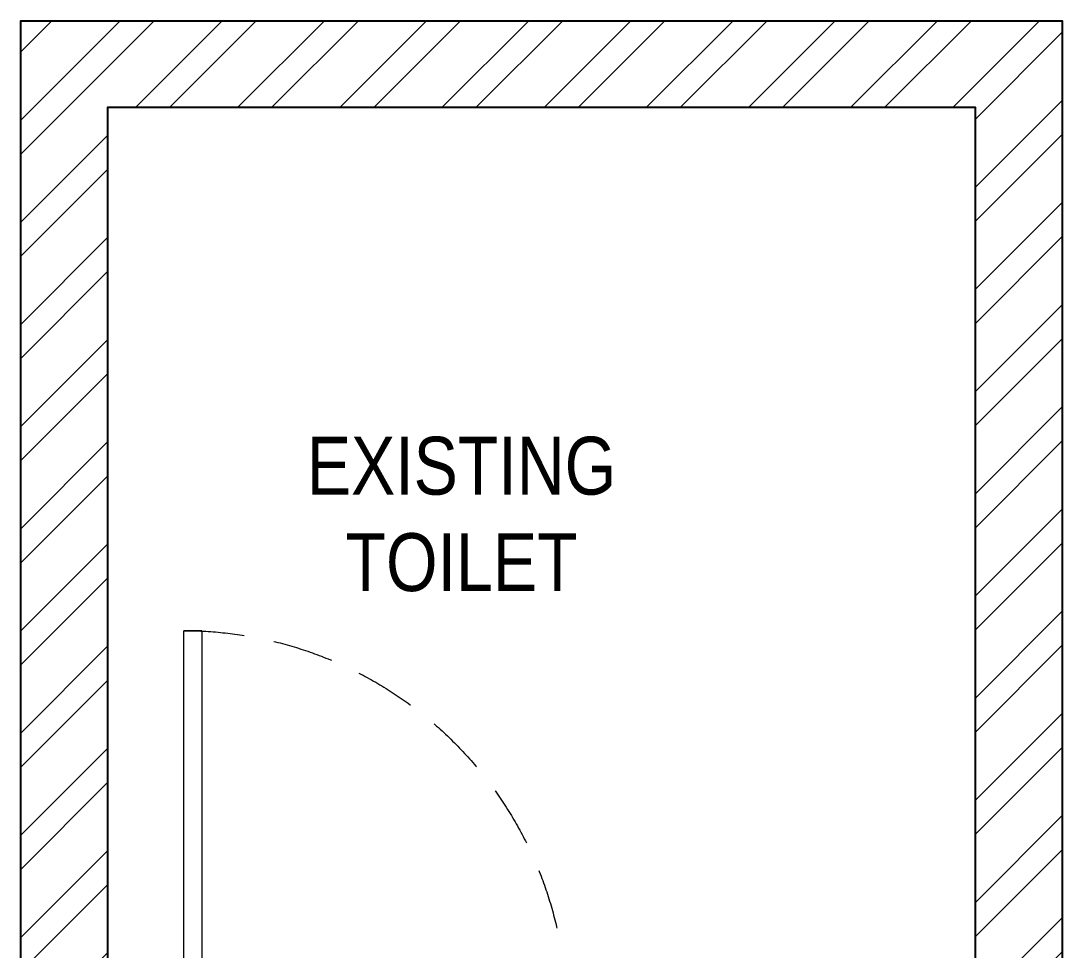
# Model space of a CAD drawing. Header units: feet. Extents: x 9413400 to 9419268, y -7061438 to -7048125.
# Drawn here: x 9417468 to 9419268, y -7049731 to -7048125 of the extents above; entities that cross this region are included whole.
import ezdxf

# ---------------------------------------------------------------- set-up
doc = ezdxf.new("R2010")
doc.units = ezdxf.units.FT
doc.header["$LTSCALE"] = 33
doc.header["$MEASUREMENT"] = 0
doc.linetypes.add('HIDDEN2', pattern=[4.7624999999999975, 3.174999999999998, -1.587499999999999])
doc.layers.add('A-WALL', color=1, linetype='Continuous')
for name, color, linetype, lineweight in [('Door', 2, 'Continuous', 13), ('LENS-DIM', 252, 'Continuous', 5), ('LENS-DOOR', 34, 'Continuous', 20), ('LENS-TEXT', 31, 'Continuous', 5), ('LN-HATCH', 251, 'Continuous', 0)]:
    doc.layers.add(name, color=color, linetype=linetype, lineweight=lineweight)
doc.styles.add('LK TXT', font='Gill Sans MT Condensed Regular.ttf', dxfattribs={"height": 100})

# ---------------------------------------------------------------- blocks, each defined once
blk = doc.blocks.new('*U36')
at = {"layer": 'LENS-DOOR'}
for p, q in [((548121.7424194189, 1779235.250802667), (548121.7424194121, 1778573.792470707)), ((548121.7424194189, 1779235.250802667), (548152.9924194244, 1779235.250802653)), ((548152.9924193986, 1778573.792470693), (548152.9924194244, 1779235.250802653)), ((547447.2632527449, 1778568.584137414), (547452.4715860604, 1778568.584137391)), ((547447.2632527215, 1778484.134138707), (547447.2632527449, 1778568.584137414)), ((547452.4715860653, 1778573.792470743), (547488.9299194093, 1778573.792470734)), ((547452.4715860604, 1778568.584137391), (547452.4715860653, 1778573.792470743)), ((547488.9299193954, 1778539.938304132), (547488.9299194093, 1778573.792470734)), ((548121.7424194121, 1778573.792470707), (548152.9924193986, 1778573.792470693)), ((548192.054919424, 1778573.792470725), (548155.5965860707, 1778573.792470693)), ((548155.5965860611, 1778539.938304095), (548155.5965860707, 1778573.792470693)), ((548192.0549194146, 1778568.584137372), (548192.054919424, 1778573.792470725)), ((548197.2632527373, 1778568.584137372), (548192.0549194146, 1778568.584137372)), ((548197.2632527256, 1778484.134138697), (548197.2632527373, 1778568.584137372)), ((547488.9299193954, 1778539.938304132), (547499.3465860662, 1778539.938304113)), ((547499.3465860639, 1778478.925805386), (547499.3465860662, 1778539.938304113)), ((548145.179919409, 1778478.925805326), (548145.179919395, 1778539.938304067)), ((548155.5965860611, 1778539.938304095), (548145.179919395, 1778539.938304067)), ((547447.2632527215, 1778484.134138707), (547452.4715860627, 1778484.134138707)), ((547452.4715860627, 1778478.925805396), (547452.4715860627, 1778484.134138707)), ((547452.4715860627, 1778478.925805396), (547499.3465860639, 1778478.925805386)), ((548192.0549194006, 1778478.925805345), (548145.179919409, 1778478.925805326)), ((548192.0549194006, 1778478.925805345), (548192.0549194006, 1778484.134138698)), ((548197.2632527256, 1778484.134138697), (548192.0549194006, 1778484.134138698))]:
    blk.add_line(p, q, dxfattribs=at)
at = {"layer": 'LENS-DOOR', "color": 7, "linetype": 'HIDDEN2'}
blk.add_ellipse((548152.9924193986, 1778573.792470693), major_axis=(-661.4583333306382, 0.003443102111827), ratio=0.9999999979146821, start_param=-1.570791121506941, end_param=0.0512086788949202, dxfattribs=at)
blk = doc.blocks.new('A$C65ba2408')
at = {"layer": 'LN-HATCH'}
h = blk.add_hatch(dxfattribs=at)
h.set_pattern_fill('ANSI32', color=256, scale=333, angle=180)
h.set_pattern_definition([(225, (0, 0), (88.29995930067012, -88.29995930067015), []), (225, (-58.866639435, 7.2e-15), (88.29995930067012, -88.29995930067015), [])])
h.paths.add_polyline_path([(1677.075315490365, 6809.682401389686), (1677.075315490365, 8472.351779082324), (3477.075315490365, 8472.351779082324), (3477.075315490365, 6826.046037752181), (3327.075315490365, 6826.046037752181), (3327.075315490365, 8322.351779082324), (1827.075315490365, 8322.351779082324), (1827.075315490365, 6811.046037753277)])
at = {"layer": 'A-WALL'}
blk.add_lwpolyline([(1677.075315490365, 6809.682401389686), (1677.075315490365, 8472.351779082324), (3477.075315490365, 8472.351779082324), (3477.075315490365, 6826.046037752181), (3327.075315490365, 6826.046037752181), (3327.075315490365, 8322.351779082324), (1827.075315490365, 8322.351779082324), (1827.075315490365, 6811.046037753277)], close=True, dxfattribs=at)
at = {"layer": 'Door', "xscale": -1}
blk.add_blockref('*U36', (550111.805117774, -1771816.906030965), dxfattribs=at)

msp = doc.modelspace()

# ---------------------------------------------------------------- block references
at = {"layer": 'LENS-DIM', "color": 2}
msp.add_blockref('A$C65ba2408', (9415791.078231625, -7056597.101449402), dxfattribs=at)

# ---------------------------------------------------------------- texts
at = {"layer": 'LENS-TEXT', "color": 0, "linetype": 'Continuous', "ltscale": 3, "insert": (9418229.891530452, -7048977.695215155), "char_height": 100, "attachment_point": 5, "style": 'LK TXT'}
msp.add_mtext_dynamic_manual_height_columns('EXISTING TOILET', width=783.9636358173434, gutter_width=0.9999999999999992, heights=[0], dxfattribs=at)

doc.saveas('drawing.dxf')
